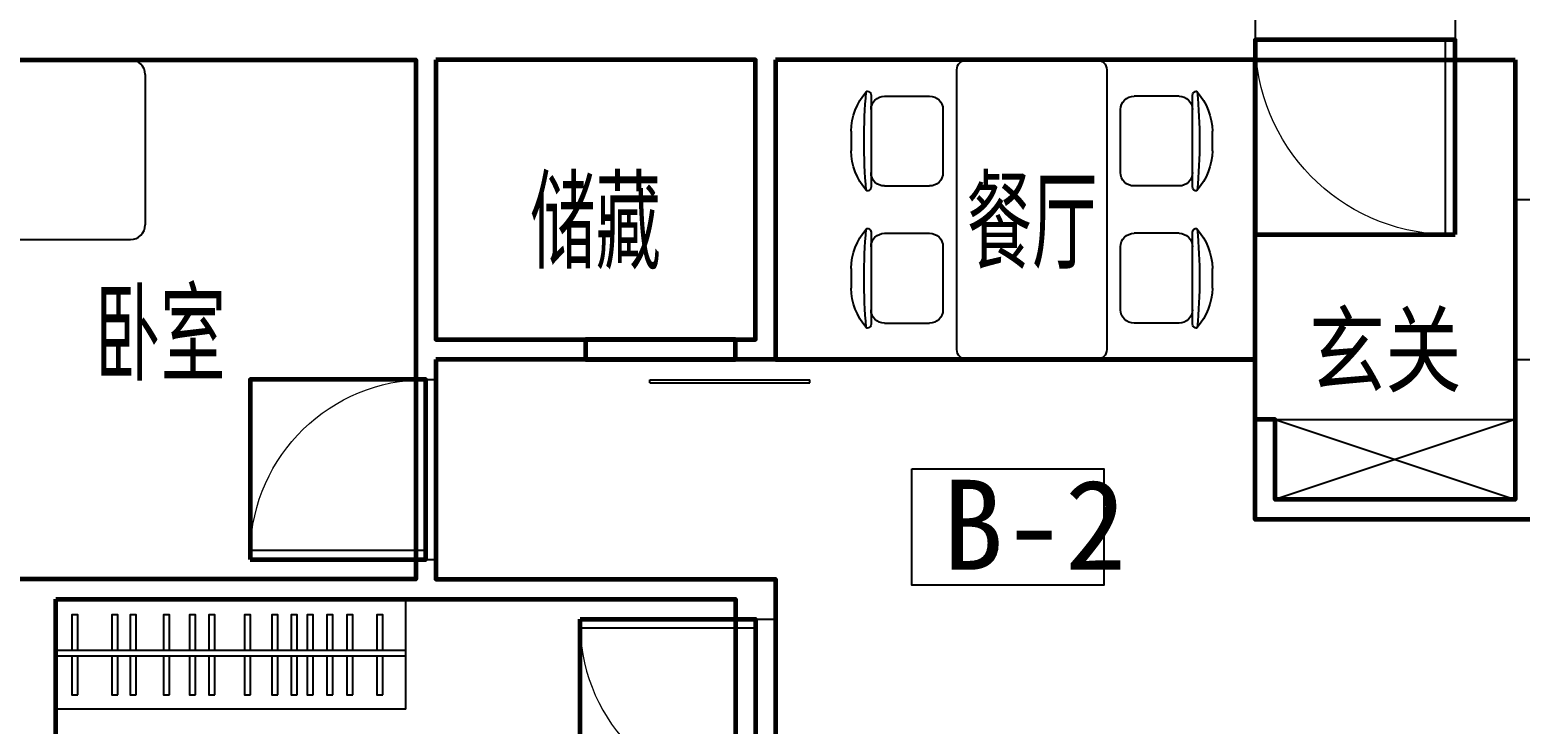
# Model space of a CAD drawing. Extents: x 4841515 to 4876615, y -1283548 to -1262748.
# Drawn here: x 4853985 to 4861440, y -1277873 to -1274398 of the extents above; entities that cross this region are included whole.
import ezdxf
from ezdxf.enums import TextEntityAlignment as Align

# ---------------------------------------------------------------- set-up
doc = ezdxf.new("R2010")
doc.units = 0
doc.header["$MEASUREMENT"] = 0
doc.layers.get('0').update_dxf_attribs({"linetype": 'CONTINUOUS'})
for name, color, linetype in [('F1', 8, 'CONTINUOUS'), ('FURN', 8, 'CONTINUOUS'), ('PUB_TEXT', 7, 'CONTINUOUS'), ('WALL', 2, 'CONTINUOUS'), ('WINDOW', 4, 'CONTINUOUS')]:
    doc.layers.add(name, color=color, linetype=linetype)
for name, color, linetype, lineweight in [('GT_储藏间', 50, 'CONTINUOUS', 60), ('GT_卧室', 1, 'CONTINUOUS', 60), ('GT_玄关', 40, 'CONTINUOUS', 60), ('GT_过道', 30, 'CONTINUOUS', 60), ('GT_门', 245, 'CONTINUOUS', 60), ('GT_餐厅', 3, 'CONTINUOUS', 60)]:
    doc.layers.add(name, color=color, linetype=linetype, lineweight=lineweight)
doc.styles.add('-黑体', font='simhei.ttf', dxfattribs={"width": 0.8})
doc.styles.add('黑体', font='simhei.ttf')

# ---------------------------------------------------------------- blocks, each defined once
blk = doc.blocks.new('M_C25MYD')
for p, q in [((-389.1, 921.2), (-289.9, 921.2)), ((297.8, 921.2), (396.9, 921.2)), ((-569.5, 821.2), (-109.5, 821.2)), ((117.3, 821.2), (577.3, 821.2)), ((-564.5, 753.7), (-564.5, 528.7)), ((-114.5, 753.7), (-114.5, 528.7)), ((122.3, 753.7), (122.3, 528.7)), ((572.3, 753.7), (572.3, 528.7)), ((-497, 461.2), (-182, 461.2)), ((189.8, 461.2), (504.8, 461.2)), ((703.9, 391.9), (-696.1, 391.9)), ((-746.1, 341.9), (-746.1, -308.1)), ((753.9, -308.1), (753.9, 341.9)), ((-696.1, -358.1), (703.9, -358.1)), ((-182, -427.3), (-497, -427.3)), ((504.8, -427.3), (189.8, -427.3)), ((-564.5, -719.8), (-564.5, -494.8)), ((-114.5, -719.8), (-114.5, -494.8)), ((122.3, -719.8), (122.3, -494.8)), ((572.3, -719.8), (572.3, -494.8)), ((-109.5, -787.3), (-569.5, -787.3)), ((577.3, -787.3), (117.3, -787.3)), ((-289.9, -887.3), (-389.1, -887.3)), ((396.9, -887.3), (297.8, -887.3))]:
    blk.add_line(p, q)
for centre, radius, start, end in [((-379.3, 605.7), 315.6, 91.76514, 130.72654), ((-299.6, 605.7), 315.6, 49.27346, 88.23486), ((307.5, 605.7), 315.6, 91.76514, 130.72654), ((387.2, 605.7), 315.6, 49.27346, 88.23486), ((-578.7, 837.3), 10, 130.72654, 202.66999), ((-569.5, 841.2), 20, 202.66999, 270), ((-339.5, -1856.7), 2712.7, 84.8023, 95.1977), ((-497, 753.7), 67.5, 90, 180), ((-182, 753.7), 67.5, 0, 90), ((-109.5, 841.2), 20, 270, 337.33001), ((-100.3, 837.3), 10, 337.33001, 49.27346), ((108.1, 837.3), 10, 130.72654, 202.66999), ((117.3, 841.2), 20, 202.66999, 270), ((347.3, -1856.7), 2712.7, 84.8023, 95.1977), ((189.8, 753.7), 67.5, 90, 180), ((504.8, 753.7), 67.5, 0, 90), ((577.3, 841.2), 20, 270, 337.33001), ((586.6, 837.3), 10, 337.33001, 49.27346), ((-497, 528.7), 67.5, 180, 270), ((-182, 528.7), 67.5, 270, 0), ((189.8, 528.7), 67.5, 180, 270), ((504.8, 528.7), 67.5, 270, 0), ((-696.1, 341.9), 50, 90, 180), ((703.9, 341.9), 50, 0, 90), ((-696.1, -308.1), 50, 180, 270), ((703.9, -308.1), 50, 270, 0), ((-497, -494.8), 67.5, 90, 180), ((-182, -494.8), 67.5, 0, 90), ((189.8, -494.8), 67.5, 90, 180), ((504.8, -494.8), 67.5, 0, 90), ((-497, -719.8), 67.5, 180, 270), ((-182, -719.8), 67.5, 270, 0), ((189.8, -719.8), 67.5, 180, 270), ((504.8, -719.8), 67.5, 270, 0), ((-578.7, -803.5), 10, 157.33001, 229.27346), ((-569.5, -807.3), 20, 90, 157.33001), ((-379.3, -571.9), 315.6, 229.27346, 268.23486), ((-339.5, 1890.5), 2712.7, 264.8023, 275.1977), ((-299.6, -571.9), 315.6, 271.76514, 310.72654), ((-109.5, -807.3), 20, 22.66999, 90), ((-100.3, -803.5), 10, 310.72654, 22.66999), ((108.1, -803.5), 10, 157.33001, 229.27346), ((117.3, -807.3), 20, 90, 157.33001), ((307.5, -571.9), 315.6, 229.27346, 268.23486), ((347.3, 1890.5), 2712.7, 264.8023, 275.1977), ((387.2, -571.9), 315.6, 271.76514, 310.72654), ((577.3, -807.3), 20, 22.66999, 90), ((586.6, -803.5), 10, 310.72654, 22.66999)]:
    blk.add_arc(centre, radius, start, end)
at = {"width": 0.8, "flags": 9}
for tag in ['XSIZE', 'YSIZE']:
    blk.add_attdef(tag, (0, 0), '', height=0.5, dxfattribs=at)
blk = doc.blocks.new('ddeq')
at = {"layer": 'FURN'}
for p, q in [((-900, 0), (0, 0)), ((0, -74), (0, 0)), ((-900, -74), (-900, 0)), ((-900, -74), (0, -74)), ((-900, -147.9), (-900, -1972.5)), ((-121.2, -119.9), (-762.2, -119.9)), ((-762.2, -119.9), (-762.2, -465.1)), ((-121.2, -465.1), (-121.2, -119.9)), ((0, -147.9), (0, -1972.5)), ((-762.2, -465.1), (-121.2, -465.1)), ((-160.2, -517.8), (0, -517.8)), ((-632.2, -715), (0, -715)), ((-74, -2046.4), (-826, -2046.4))]:
    blk.add_line(p, q, dxfattribs=at)
for centre, radius, start, end in [((-826, -147.9), 74, 90, 180), ((-74, -147.9), 74, 0, 90), ((-1354, -292.5), 616.4, 343.73979, 16.26021), ((470.6, -292.5), 616.4, 163.73979, 196.26021), ((-140.1, -2064.9), 1547.3, 89.25816, 107.80337), ((-67.6, -1423.3), 906.4, 92.53978, 126.04031), ((-1275.5, 1097.5), 1814.4, 281.94263, 291.40694), ((-1155.7, -18.5), 871.3, 287.06264, 309.54608), ((-826, -1972.5), 74, 180, 270), ((-74, -1972.5), 74, 270, 0)]:
    blk.add_arc(centre, radius, start, end, dxfattribs=at)
blk = doc.blocks.new('M_A13ZTG')
for p, q in [((-0.5018, 0.2083), (0.4982, 0.2083)), ((-0.5018, 0.2083), (-0.5018, 0.1896)), ((-0.5018, 0.1896), (0.4982, 0.1896)), ((0.4982, 0.2083), (0.4982, 0.1896))]:
    blk.add_line(p, q)
blk = doc.blocks.new('$DorLib2D$00000001')
for p, q in [((0.45, 0.975), (0.5, 0.975)), ((0.45, 0), (0.45, 0.975)), ((0.5, 0), (0.5, 0.975)), ((0.5, 0), (0.45, 0))]:
    blk.add_line(p, q)
at = {"lineweight": 13}
blk.add_arc((0.475, 0), 0.975, 91.46928, 180, dxfattribs=at)

msp = doc.modelspace()

# ---------------------------------------------------------------- linework, layer by layer
at = {"layer": 'FURN'}
for p, q in [((4860215.2, -1276347.6), (4861415.2, -1276347.6)), ((4861415.2, -1276347.6), (4860215.2, -1276747.6)), ((4860215.2, -1276347.6), (4861415.2, -1276747.6)), ((4855865.2, -1277797.6), (4855865.2, -1277247.6)), ((4855865.2, -1277504), (4854115.2, -1277504)), ((4855865.2, -1277532), (4854115.2, -1277532)), ((4855865.2, -1277797.6), (4854115.2, -1277797.6))]:
    msp.add_line(p, q, dxfattribs=at)
for points in [[(4854225.2, -1277504), (4854225.2, -1277325), (4854195.2, -1277325), (4854195.2, -1277504)], [(4854424.9, -1277504), (4854424.9, -1277325), (4854394.9, -1277325), (4854394.9, -1277504)], [(4854516.4, -1277504), (4854516.4, -1277325), (4854486.4, -1277325), (4854486.4, -1277504)], [(4854683, -1277504), (4854683, -1277325), (4854653, -1277325), (4854653, -1277504)], [(4854813.1, -1277504), (4854813.1, -1277325), (4854783.1, -1277325), (4854783.1, -1277504)], [(4854910, -1277504), (4854910, -1277325), (4854880, -1277325), (4854880, -1277504)], [(4855088.7, -1277504), (4855088.7, -1277325), (4855058.7, -1277325), (4855058.7, -1277504)], [(4855225.6, -1277504), (4855225.6, -1277325), (4855195.6, -1277325), (4855195.6, -1277504)], [(4855322.5, -1277504), (4855322.5, -1277325), (4855292.5, -1277325), (4855292.5, -1277504)], [(4855401.7, -1277504), (4855401.7, -1277325), (4855371.7, -1277325), (4855371.7, -1277504)], [(4855501.2, -1277504), (4855501.2, -1277325), (4855471.2, -1277325), (4855471.2, -1277504)], [(4855600.9, -1277504), (4855600.9, -1277325), (4855570.9, -1277325), (4855570.9, -1277504)], [(4855750.8, -1277504), (4855750.8, -1277325), (4855720.8, -1277325), (4855720.8, -1277504)], [(4854195.2, -1277532), (4854195.2, -1277725), (4854225.2, -1277725)], [(4854225.2, -1277725), (4854225.2, -1277532)], [(4854394.9, -1277532), (4854394.9, -1277725), (4854424.9, -1277725)], [(4854424.9, -1277725), (4854424.9, -1277532)], [(4854486.4, -1277532), (4854486.4, -1277725), (4854516.4, -1277725)], [(4854516.4, -1277725), (4854516.4, -1277532)], [(4854653, -1277532), (4854653, -1277725), (4854683, -1277725)], [(4854683, -1277725), (4854683, -1277532)], [(4854783.1, -1277532), (4854783.1, -1277725), (4854813.1, -1277725)], [(4854813.1, -1277725), (4854813.1, -1277532)], [(4854880, -1277532), (4854880, -1277725), (4854910, -1277725)], [(4854910, -1277725), (4854910, -1277532)], [(4855058.7, -1277532), (4855058.7, -1277725), (4855088.7, -1277725)], [(4855088.7, -1277725), (4855088.7, -1277532)], [(4855195.6, -1277532), (4855195.6, -1277725), (4855225.6, -1277725)], [(4855225.6, -1277725), (4855225.6, -1277532)], [(4855292.5, -1277532), (4855292.5, -1277725), (4855322.5, -1277725)], [(4855322.5, -1277725), (4855322.5, -1277532)], [(4855371.7, -1277532), (4855371.7, -1277725), (4855401.7, -1277725)], [(4855401.7, -1277725), (4855401.7, -1277532)], [(4855471.2, -1277532), (4855471.2, -1277725), (4855501.2, -1277725)], [(4855501.2, -1277725), (4855501.2, -1277532)], [(4855570.9, -1277532), (4855570.9, -1277725), (4855600.9, -1277725)], [(4855600.9, -1277725), (4855600.9, -1277532)], [(4855720.8, -1277532), (4855720.8, -1277725), (4855750.8, -1277725)], [(4855750.8, -1277725), (4855750.8, -1277532)]]:
    msp.add_lwpolyline(points, dxfattribs=at)
at = {"layer": 'GT_储藏间'}
msp.add_lwpolyline([(4856015.2, -1274547.6), (4856015.2, -1275947.6), (4857615.2, -1275947.6), (4857615.2, -1274547.6), (4856015.2, -1274547.6)], dxfattribs=at)
at = {"layer": 'GT_卧室'}
for points in [[(4852515.2, -1274547.6), (4855915.2, -1274547.6), (4855915.2, -1277147.6), (4852515.2, -1277147.6), (4852515.2, -1274547.6)], [(4854115.2, -1277247.6), (4857515.2, -1277247.6), (4857515.2, -1281247.6), (4854115.2, -1281247.6), (4854115.2, -1277247.6)]]:
    msp.add_lwpolyline(points, dxfattribs=at)
at = {"layer": 'GT_玄关'}
msp.add_lwpolyline([(4861415.2, -1274547.6), (4861415.2, -1276747.6), (4860215.2, -1276747.6), (4860215.2, -1276347.6), (4860115.2, -1276347.6), (4860115.2, -1274547.6), (4861415.2, -1274547.6)], dxfattribs=at)
at = {"layer": 'GT_过道'}
msp.add_lwpolyline([(4856015.2, -1276047.6), (4856015.2, -1277147.6), (4857715.2, -1277147.6), (4857715.2, -1277947.6), (4862565.1, -1277947.6), (4862565.1, -1276847.6), (4860115.2, -1276847.6), (4860115.2, -1276047.6), (4856015.2, -1276047.6)], dxfattribs=at)
at = {"layer": 'GT_门'}
for points in [[(4861115.2, -1275422.6), (4861115.2, -1274447.6), (4860115.2, -1274447.6), (4860115.2, -1275422.6), (4861115.2, -1275422.6)], [(4856765.2, -1275947.6), (4856765.2, -1276047.6), (4857515.2, -1276047.6), (4857515.2, -1275947.6), (4856765.2, -1275947.6)], [(4855087.7, -1277047.6), (4855965.2, -1277047.6), (4855965.2, -1276147.6), (4855087.7, -1276147.6), (4855087.7, -1277047.6)], [(4856737.7, -1277347.6), (4857615.2, -1277347.6), (4857615.2, -1278247.6), (4856737.7, -1278247.6), (4856737.7, -1277347.6)]]:
    msp.add_lwpolyline(points, dxfattribs=at)
at = {"layer": 'GT_餐厅'}
msp.add_lwpolyline([(4857715.2, -1274547.6), (4857715.2, -1276047.6), (4860115.2, -1276047.6), (4860115.2, -1274547.6), (4857715.2, -1274547.6)], dxfattribs=at)
at = {"layer": 'PUB_TEXT'}
msp.add_lwpolyline([(4858396.8, -1276594.5), (4859356.9, -1276594.5), (4859356.9, -1277177.4), (4858396.8, -1277177.4)], close=True, dxfattribs=at)
at = {"layer": 'WALL'}
for p, q in [((4860115.2, -1274347.6), (4860115.2, -1274547.6)), ((4861115.2, -1274347.6), (4861115.2, -1274547.6)), ((4852515.2, -1274547.6), (4855915.2, -1274547.6)), ((4855915.2, -1276147.6), (4855915.2, -1274547.6)), ((4856015.2, -1274547.6), (4857615.2, -1274547.6)), ((4856015.2, -1275947.6), (4856015.2, -1274547.6)), ((4857615.2, -1275947.6), (4857615.2, -1274547.6)), ((4857715.2, -1274547.6), (4860115.2, -1274547.6)), ((4857715.2, -1276047.6), (4857715.2, -1274547.6)), ((4861115.2, -1274547.6), (4861415.2, -1274547.6)), ((4861415.2, -1274547.6), (4861415.2, -1275247.6)), ((4861415.2, -1275247.6), (4861515.2, -1275247.6)), ((4856765.2, -1275947.6), (4856015.2, -1275947.6)), ((4856765.2, -1275947.6), (4856765.2, -1276047.6)), ((4857615.2, -1275947.6), (4857515.2, -1275947.6)), ((4857515.2, -1275947.6), (4857515.2, -1276047.6)), ((4856015.2, -1276147.6), (4856015.2, -1276047.6)), ((4856015.2, -1276047.6), (4856765.2, -1276047.6)), ((4857515.2, -1276047.6), (4857715.2, -1276047.6)), ((4861415.2, -1276047.6), (4861415.2, -1276747.6)), ((4861415.2, -1276047.6), (4861515.2, -1276047.6)), ((4855915.2, -1276147.6), (4856015.2, -1276147.6)), ((4860115.2, -1276347.6), (4860115.2, -1276847.6)), ((4860215.2, -1276347.6), (4860115.2, -1276347.6)), ((4860215.2, -1276347.6), (4860215.2, -1276747.6)), ((4860215.2, -1276747.6), (4861415.2, -1276747.6)), ((4860115.2, -1276847.6), (4862565.2, -1276847.6)), ((4855915.2, -1277147.6), (4855915.2, -1277047.6)), ((4855915.2, -1277047.6), (4856015.2, -1277047.6)), ((4856015.2, -1277147.6), (4856015.2, -1277047.6)), ((4853915.2, -1277147.6), (4855915.2, -1277147.6)), ((4856015.2, -1277147.6), (4857715.2, -1277147.6)), ((4857715.2, -1281447.6), (4857715.2, -1277147.6)), ((4854115.2, -1277247.6), (4857515.2, -1277247.6)), ((4854115.2, -1281247.6), (4854115.2, -1277247.6)), ((4857515.2, -1277347.6), (4857515.2, -1277247.6)), ((4857715.2, -1277347.6), (4857715.2, -1277247.6)), ((4857515.2, -1277347.6), (4857715.2, -1277347.6))]:
    msp.add_line(p, q, dxfattribs=at)

# ---------------------------------------------------------------- block references
at = {"layer": 'F1', "rotation": 90}
msp.add_blockref('ddeq', (4852515.2, -1274547.6), dxfattribs=at)
at = {"layer": 'FURN', "xscale": -1, "rotation": 270}
msp.add_blockref('M_C25MYD', (4858980.2, -1275301.6), dxfattribs=at)
at = {"layer": 'WINDOW'}
for p, xscale, yscale, zscale, rotation in [((4860615.2, -1274447.6), 1000, -1000, 1000, 359.9999999999988), ((4855965.2, -1276597.6), 900, -900, 900, 269.9999999999987), ((4857615.2, -1277797.6), 900, 900, 900, 90.0000000000011)]:
    msp.add_blockref('$DorLib2D$00000001', p, dxfattribs=dict(at, xscale=xscale, yscale=yscale, zscale=zscale, rotation=rotation))
at = {"layer": 'WINDOW', "xscale": 800, "yscale": -800, "zscale": 800}
msp.add_blockref('M_A13ZTG', (4857488.2, -1275997.6), dxfattribs=at)

# ---------------------------------------------------------------- texts
at = {"layer": 'PUB_TEXT', "style": '-黑体', "width": 0.6}
for s, p in [('储藏', (4856814.7, -1275551.7)), ('餐厅', (4858998.3, -1275551.7)), ('卧室', (4854637.5, -1276113.9))]:
    msp.add_text(s, height=400, dxfattribs=at).set_placement(p, align=Align.CENTER)
at = {"layer": 'PUB_TEXT', "style": '黑体', "width": 0.8}
msp.add_text('玄关', height=350, dxfattribs=at).set_placement((4860383.7, -1276174.8))
at = {"layer": 'PUB_TEXT', "style": '黑体'}
msp.add_text('B-2', height=450.63, dxfattribs=at).set_placement((4858549.6, -1277100.1))

doc.saveas('drawing.dxf')
